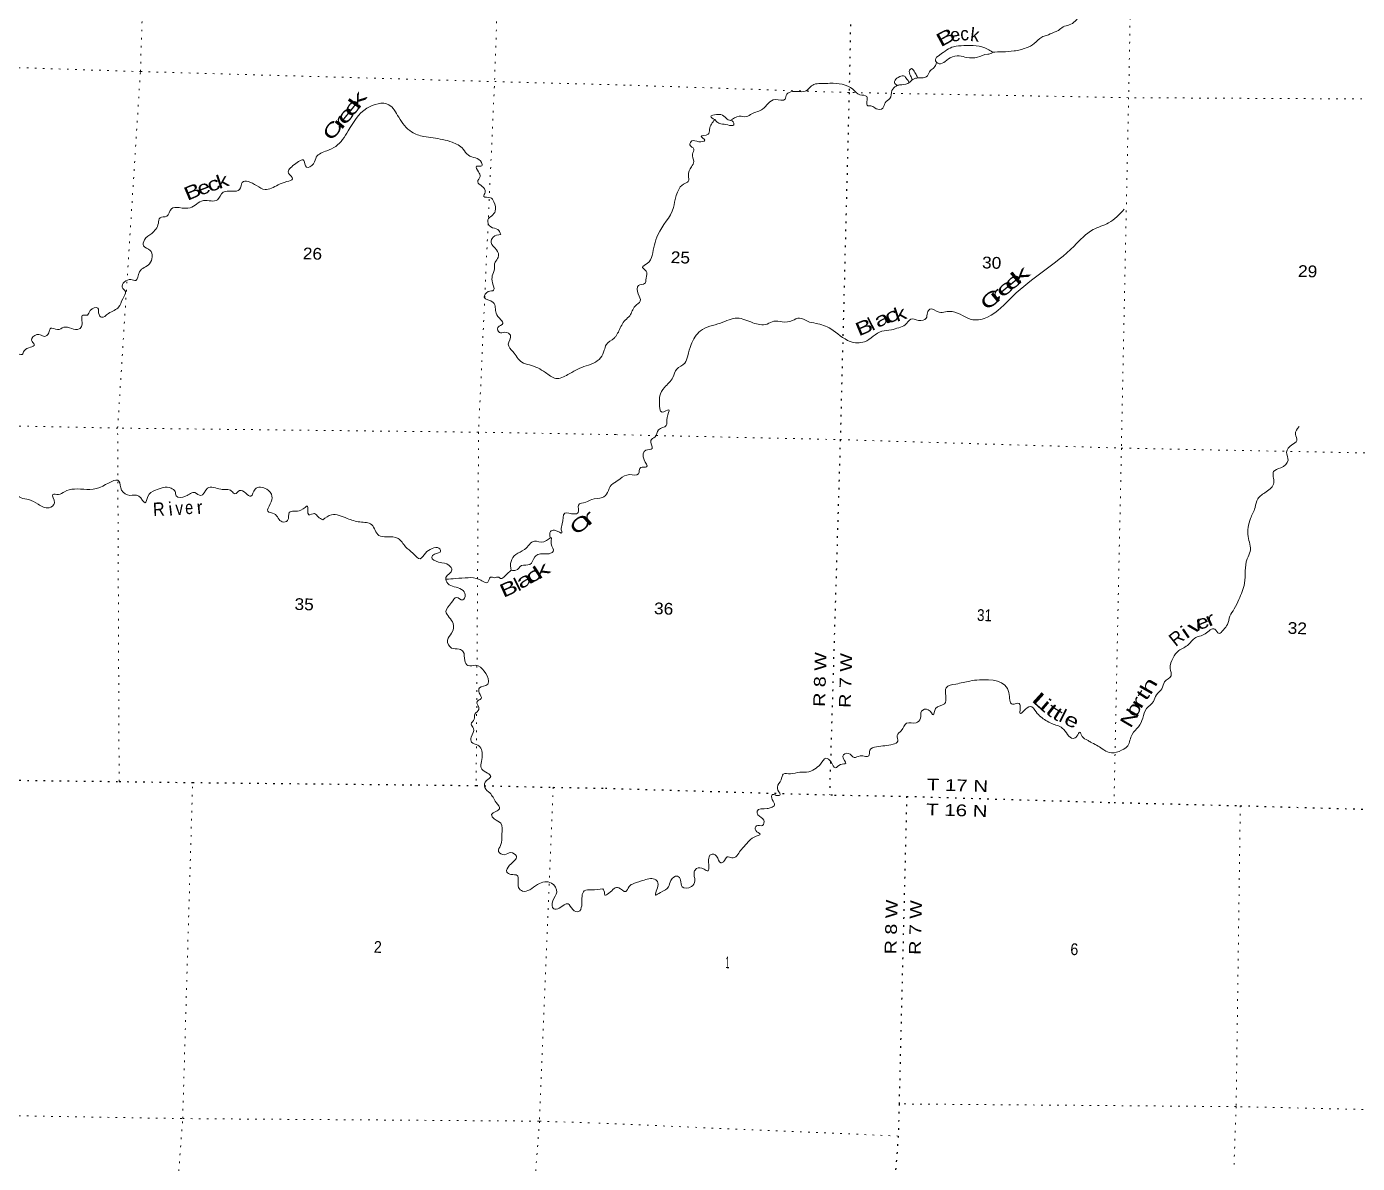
# Model space of a CAD drawing. Header units: feet. Extents: x -757852 to -501257, y -360805 to -170898.
# Drawn here: x -667449 to -647639, y -212810 to -195885 of the extents above; entities that cross this region are included whole.
import ezdxf
from ezdxf.enums import TextEntityAlignment as Align

# ---------------------------------------------------------------- set-up
doc = ezdxf.new("R2010")
doc.units = ezdxf.units.FT
doc.header["$LTSCALE"] = 80
doc.linetypes.add('DOTTED', pattern=[1.5, 0.3, -1.2])
for name, color, linetype, lineweight in [('39', 7, 'Continuous', 13), ('41', 7, 'Continuous', 13), ('6', 7, 'DOTTED', 25), ('7', 7, 'DOTTED', 13)]:
    doc.layers.add(name, color=color, linetype=linetype, lineweight=lineweight)

msp = doc.modelspace()

# ---------------------------------------------------------------- linework, layer by layer
at = {"layer": '39'}
for points in [[(-672426, -193317.05), (-672607, -193527.05), (-672544, -193740.05), (-672316, -193934.05), (-672300, -194290.05), (-672461, -194622.05), (-672715, -195146.05), (-672786, -195380.05), (-672690, -195976.05), (-672521, -196255.05), (-672343, -196421.05), (-672251, -196383.05), (-672333, -196214.05), (-672358, -196098.05), (-672392, -195741.05), (-672450, -195226.05), (-672245, -194876.05), (-671982, -194700.05), (-671658, -194826.05), (-671218, -195324.05), (-670970, -195597.05), (-670763, -195733.05), (-670622, -195677.05), (-670682, -195496.05), (-670789, -195117.05), (-670879, -194867.05), (-670860, -194708.05), (-670918, -194618.05), (-670975, -194562.05), (-670806, -194565.05), (-670548, -194469.05), (-670350, -194658.05), (-670125, -194959.05), (-669991, -195238.05), (-669787, -195447.05), (-669668, -195410.05), (-669519, -194851.05), (-669361, -194379.05), (-669165, -194129.05), (-668982, -194136.05), (-668876, -194278.05), (-668801, -194346.05), (-668675, -194443.05), (-668783, -194425.05), (-668903, -194396.05), (-668970, -194639.05), (-668900, -194792.05), (-668670, -194761.05), (-668282, -194691.05), (-667732, -194566.05), (-667444, -194434.05), (-667217, -194225.05), (-667078, -194062.05), (-667034, -194160.05), (-666972, -194292.05), (-666831, -194493.05), (-666639, -194678.05), (-666288, -194847.05), (-666019, -194816.05), (-665889, -194772.05), (-665829, -194554.05), (-665720, -194171.05), (-665607, -194029.05), (-665473, -193995.05), (-665385, -194148.05), (-665260, -194233.05), (-665220, -194211.05), (-665095, -194117.05), (-664941, -193805.05), (-664759, -193697.05), (-664660, -193459.05), (-664676, -193333.05), (-664800, -193235.05), (-664910, -193146.05), (-664930, -193042.05), (-665001, -193008.05)], [(-650382.46, -195249.53), (-650878.1, -195223.19), (-651154.11, -195242.28), (-651412.61, -195402.76), (-651766.77, -195723.04), (-651928.04, -195860.56), (-652019.45, -195889.75), (-652089.48, -195941.76), (-652154.72, -195969.79), (-652266.8, -196016.4), (-652335.92, -196040.28), (-652449.63, -196137.12), (-652570.39, -196203.56), (-652748.73, -196247.99), (-652922, -196260.4), (-653072.93, -196265.5)], [(-653072.93, -196265.5), (-653145.78, -196218.85), (-653499.95, -196168.99), (-653649.19, -196184.2), (-653858.26, -196308.09), (-653920.92, -196380.46), (-653886.35, -196429.87), (-653700.87, -196351.48), (-653565.16, -196319.73), (-653451.43, -196345.6), (-653294.48, -196340.69), (-653142.24, -196295.41), (-653081.42, -196279.3), (-653072.93, -196265.5)], [(-653904.25, -196418.44), (-653942.85, -196498.42), (-653998.57, -196542.86), (-654039.21, -196617.96), (-654126.67, -196649.29), (-654195.07, -196651.06), (-654272.55, -196684.73), (-654330.41, -196733.12), (-654453.68, -196753.21), (-654504.47, -196769.64), (-654567, -196837.99), (-654596.97, -196955.69), (-654667.4, -197019.76), (-654704.15, -197099.02), (-654804.94, -197107.78), (-654867.95, -197067.48), (-654928.13, -197063.5), (-654941.81, -196928.27), (-655043.37, -196898.78), (-655149.31, -196818.86), (-655490.12, -196729.21), (-655626.99, -196734.77), (-655729.85, -196745.47), (-655861.83, -196847.75), (-655968.45, -196850.28), (-656046.96, -196853.74), (-656134.68, -196893.1), (-656157.18, -196966.79), (-656306.09, -196971.95), (-656493.66, -197114.65), (-656652.71, -197183.85), (-656732.46, -197225.48), (-656840.82, -197219.91), (-656974.45, -197285.5)], [(-654263.27, -196678.15), (-654290.41, -196615.75), (-654303.85, -196534.84), (-654276.9, -196509.57), (-654237.98, -196549.07), (-654199.85, -196612.69), (-654189.13, -196648.14)], [(-654481.25, -196760.23), (-654530.95, -196718.48), (-654521.8, -196684.58), (-654451.7, -196630.56), (-654383.03, -196620.75), (-654346.32, -196666.21), (-654319.19, -196697.28), (-654317.77, -196726.43)], [(-668297.57, -202025.65), (-668225.22, -201814.84), (-668210.42, -201660.41), (-668281.5, -201491.25), (-668190.62, -201409.58), (-668095.41, -201382.36), (-668007.24, -201258.37), (-667925.58, -201214.63), (-667909.24, -201140.71), (-667805.87, -201109.72), (-667766.23, -200996.29), (-667658.03, -201003.66), (-667695.56, -200853.65), (-667619.93, -200745.36), (-667514.11, -200764.73), (-667484.35, -200711.34), (-667336.93, -200619.35), (-667375.07, -200553.8), (-667298.24, -200471.7), (-667234.17, -200477.71), (-667186.64, -200499.29), (-667120.71, -200445.01), (-667090.46, -200375.55), (-666990.71, -200396.74), (-666895.25, -200361.48), (-666667.12, -200386.66), (-666625.32, -200333.64), (-666610.58, -200181.22), (-666544.25, -200179.25), (-666501.96, -200110.16), (-666388.44, -200075.46), (-666371.36, -200172.54), (-666336.43, -200211.84), (-666230.32, -200156.8), (-666078.83, -200062.93), (-666018.69, -199936.05), (-665977.22, -199828.71), (-666025.51, -199766.87), (-665897.41, -199650.15), (-665825.57, -199664.44), (-665769.44, -199537.44), (-665619.09, -199415.38), (-665610.94, -199216.48), (-665707.31, -199151.14), (-665694.49, -199061.02), (-665587.07, -198963.77), (-665488.07, -198813.96), (-665463.4, -198730.24), (-665362.35, -198709.23), (-665294.62, -198596.67), (-665179.66, -198580.12), (-665013.09, -198583.27), (-664817.04, -198476.7), (-664607.85, -198465.08), (-664522, -198351.07), (-664277.72, -198308.35), (-664238.38, -198204.97), (-664028.99, -198251.69), (-663900.34, -198312), (-663705.4, -198241.61), (-663575.4, -198193.34), (-663489.78, -198151.74), (-663549.36, -198065.4), (-663463.14, -197939.34), (-663322.74, -197879.32), (-663283.59, -197977.09), (-663177.6, -197926.06), (-663136.44, -197828.77), (-662978.87, -197733.08), (-662848.38, -197668.73), (-662662.52, -197437.12), (-662383.1, -197101.81), (-662058.14, -197047.51), (-661909.32, -197235.18), (-661717.3, -197454.35), (-661538.68, -197522.25), (-661398.75, -197542.67), (-661115.57, -197605.76), (-660950.1, -197709.46), (-660872.59, -197800.37), (-660677.15, -197909.01), (-660672.62, -197957.43), (-660753.18, -197964.99), (-660721.62, -198048.45), (-660697.65, -198117.58), (-660734.23, -198196.91), (-660666.01, -198263.39), (-660624.48, -198349.17), (-660640.57, -198415.05), (-660544.71, -198432.1), (-660492.41, -198494.07), (-660472.56, -198631.47), (-660524.94, -198702.26), (-660580.97, -198760.87), (-660540.06, -198866.74), (-660432.85, -198906.27), (-660388.95, -198980.05)], [(-657204.22, -197268.32), (-657283.42, -197416.59), (-657301.84, -197488.4), (-657407.44, -197521.14), (-657354.99, -197577.18), (-657442.12, -197598.45), (-657544.26, -197587.05), (-657574.27, -197644.4), (-657518.07, -197708.61), (-657538.56, -197782.36), (-657516.06, -197893.74), (-657552.75, -197970.99), (-657597.16, -198100.28), (-657600.11, -198190.71), (-657669.75, -198230.66), (-657751.34, -198328.56), (-657786.54, -198421.95), (-657819.83, -198579.78), (-658052.11, -198984.52), (-658138.5, -199291.47), (-658210.83, -199413.82), (-658279.05, -199471.92), (-658226.47, -199523.94), (-658225.99, -199632.58), (-658248.69, -199712.3), (-658340.03, -199739.47), (-658346.16, -199866), (-658313.42, -199971.68), (-658390.27, -200047.61), (-658471.29, -200189.78), (-658537.77, -200255.99), (-658630.97, -200413.98)], [(-657204.22, -197268.32), (-657265.09, -197224.08), (-657177.7, -197194.76), (-657067.92, -197218.49), (-657003.42, -197274.92), (-656931.92, -197301.41), (-656921.38, -197348.02), (-657011.87, -197349.07), (-657113.82, -197331.64), (-657171.26, -197305.61), (-657204.22, -197268.32)], [(-651108.81, -198603.15), (-651342.65, -198808.7), (-651573.02, -198907.74), (-651856.42, -199153.91), (-652310.81, -199527.22), (-652771.29, -199902.34), (-653143.13, -200209.96), (-653361.49, -200249.06), (-653671.14, -200128.24), (-653769.72, -200131.04), (-653866.43, -200137.92), (-654001.6, -200091.23), (-654039.58, -200146.31), (-654056.32, -200228.24), (-654173.89, -200258.57), (-654285.88, -200240.81), (-654371.08, -200326.52), (-654464.89, -200367.69), (-654576.51, -200400.24), (-654715.84, -200419.8), (-654978.3, -200578.14), (-655187.19, -200573.28), (-655478.54, -200384.68), (-655697, -200303.07), (-655824.66, -200272.72), (-655945.7, -200224.49), (-656047.41, -200261.38), (-656202.87, -200282.42), (-656325.16, -200272.37), (-656427, -200313.28), (-656639.45, -200294.23), (-656870.35, -200224.28), (-657118, -200298.62), (-657419.31, -200415.45), (-657556.63, -200620.15), (-657608.25, -200785.41), (-657652.01, -200894.62), (-657771.48, -200983.22), (-657827.81, -201108.1), (-657955.34, -201258.81), (-658023.72, -201383.29), (-658027.06, -201485.77), (-657987.33, -201623.87), (-657889.77, -201590.87), (-657915.53, -201702.67), (-657927.55, -201824.98), (-658042.22, -201889.61), (-658091.81, -201992.58), (-658157.96, -202048.75), (-658135.66, -202166.15), (-658230.95, -202191.18), (-658255.74, -202335.2), (-658218.98, -202441.02), (-658307.66, -202448.16), (-658340.92, -202543.62), (-658475.98, -202555.28), (-658612.67, -202617.17), (-658699.95, -202677.32)], [(-660388.95, -198980.05), (-660504.66, -199020.71), (-660533.16, -199098.28), (-660456.2, -199207.28), (-660427.58, -199320.81), (-660476.02, -199393.74), (-660483.07, -199492.09), (-660516.32, -199593.64), (-660511.59, -199700.4), (-660496.88, -199809.48), (-660577.87, -199831.11), (-660636.58, -199911.77), (-660502.53, -199992.36), (-660461.23, -200150.54), (-660388.04, -200251.37), (-660359.57, -200304.56), (-660433.77, -200366.63), (-660411.93, -200439.72), (-660329.43, -200434.23), (-660246.55, -200481.05), (-660278.79, -200614.83), (-660209.86, -200723.58), (-660076.16, -200880.6), (-659965, -200922.26), (-659725.49, -201034.29), (-659571.63, -201123.54), (-659391.16, -201066.78), (-659154.55, -200947.38), (-659012.46, -200897.47), (-658905.53, -200816.3), (-658849.84, -200703.37), (-658821.22, -200621.78), (-658701.7, -200522.9), (-658672.5, -200487.6), (-658630.97, -200413.98)], [(-672910.17, -200070.46), (-672679.76, -200152.03), (-672452.33, -200134.94), (-672342.52, -200285.18), (-672246.1, -200479.27), (-672157.9, -200484.01), (-672046.95, -200467.34), (-671931.36, -200625.81), (-671806.24, -200800.67), (-671699.7, -200926.68), (-671594, -200950.07), (-671541.16, -201124.7), (-671487.84, -201218.88), (-671371.82, -201168.17), (-671242.36, -201202.35), (-671147.64, -201386.33), (-671038.53, -201494.31), (-670870.02, -201499.53), (-670842.6, -201586.88), (-670628.3, -201669.96), (-670502.58, -201760.35), (-670271.89, -201767.5), (-670138.37, -201735.43), (-669995.2, -201715.73), (-669907.97, -201621.88), (-669860.59, -201583.12), (-669853.78, -201687.93), (-669850.25, -201768.5), (-669761.86, -201767.22), (-669699.94, -201712.81), (-669526.4, -201750.38), (-669476.71, -201896.75), (-669346.03, -202021.49), (-669268.08, -202098.34), (-669205.67, -202027.85), (-669137.38, -202092.33), (-668986.43, -202276.04), (-668912.74, -202360.79), (-668790.79, -202247.9), (-668665.29, -202215.58), (-668596.05, -202119.16), (-668509.81, -202057.47), (-668452.29, -201958.66), (-668370.43, -201965.23), (-668243.94, -202095.88), (-668232.38, -202176.7), (-668297.15, -202323.55), (-668355.43, -202390.14), (-668298.11, -202484.44), (-668160.52, -202450.49), (-667946.72, -202549.65), (-667881.92, -202662.29), (-667721.3, -202727.61), (-667531.92, -202902.45), (-667418.26, -202928.1), (-667275.81, -202996.89), (-667114.75, -203048.15), (-667036.16, -202974.14), (-667058.45, -202850.75), (-666976.08, -202849.28), (-666886.51, -202809.81), (-666736.7, -202770.2), (-666358.45, -202745.72), (-666074.43, -202651.93), (-666034.46, -202787.94), (-665912.32, -202864.14), (-665780.1, -202874.28), (-665682.84, -202975.86), (-665645.82, -202882.46), (-665532.45, -202787.41), (-665298.57, -202756.44), (-665239.88, -202806.53), (-665221.86, -202873.47), (-665081.44, -202877.83), (-664943.23, -202823.77), (-664856.27, -202868.71), (-664756.5, -202759.16), (-664558.15, -202773.35), (-664398.35, -202800.43), (-664347.43, -202842.24), (-664279.68, -202794.05), (-664109.52, -202875.76), (-664048.12, -202773.07), (-663875.41, -202772.39), (-663796.27, -202875.42), (-663821.93, -202991.29), (-663859.45, -203100.76), (-663764.21, -203137.91), (-663643.44, -203258.32), (-663566.52, -203238.58), (-663538.73, -203118.75), (-663365.03, -203085.91), (-663268.82, -203026.54), (-663248.6, -203151.88), (-663161.78, -203136.47), (-663109.04, -203184.37), (-663040.07, -203226.74)], [(-648506.59, -201838.83), (-648560.65, -201955.74), (-648541.57, -202048.9), (-648616.02, -202112.84), (-648691.97, -202222.99), (-648671.74, -202342.34), (-648779.89, -202453.45), (-648886.26, -202510.3), (-648883.6, -202675.34), (-648996.61, -202812.44), (-649120.62, -202916.99), (-649163.03, -203046.35), (-649230.65, -203209.08), (-649265.52, -203477.49), (-649234.57, -203699.79), (-649278.33, -203808.99), (-649320.36, -204173.72), (-649402.58, -204414.42), (-649471.48, -204554.98), (-649537.26, -204661.45), (-649573.58, -204789), (-649634.43, -204867.46), (-649698.44, -204919.67), (-649762.68, -204855.2), (-649903.65, -204925), (-650060.55, -204990.25), (-650152.11, -205085.81), (-650297.75, -205175.57), (-650383.68, -205283.39), (-650425.06, -205442.95), (-650412.47, -205549.98), (-650507.91, -205641.39), (-650549.4, -205742.62), (-650628.71, -205832.55), (-650676.29, -205935.59), (-650778.15, -206038.86), (-650835.01, -206179.81), (-650895.48, -206308.58), (-650993.66, -206422.03), (-651057.52, -206592.93), (-651186.83, -206675.18), (-651332.19, -206694.54), (-651436.85, -206636.79), (-651521.55, -206583.72), (-651612.48, -206536.47), (-651657.81, -206508.83), (-651734.35, -206452), (-651770.54, -206390.47), (-651814.74, -206451.37), (-651870, -206481.74), (-652031.88, -206329.58), (-652189.25, -206262.91), (-652275.39, -206214.96), (-652420.06, -206089.51), (-652509.87, -206008.11), (-652659.99, -206111.8), (-652673.28, -205964.52), (-652772.06, -205973.34), (-652826.74, -205800.56), (-653262.79, -205611.22), (-653410.1, -205628.51), (-653616.61, -205674.02), (-653759.13, -205729.69), (-653767.08, -205850.12), (-653784.99, -205968.22), (-653917.93, -206038.28), (-653951.2, -206133.75), (-654027.02, -206054.81), (-654126.26, -206077.7), (-654143.78, -206183.74), (-654206.25, -206250.09), (-654349.14, -206255.45), (-654429.18, -206367.48), (-654487.76, -206437.97), (-654480.53, -206524.71), (-654550.31, -206568.68), (-654798.79, -206606.79), (-654895, -206659.95), (-654911.81, -206743.88), (-655038.44, -206743.75), (-655129.65, -206766.9), (-655216.1, -206705.72), (-655297.86, -206747.29), (-655255.14, -206855.31), (-655334.04, -206870.82), (-655410.04, -206920.63), (-655479.38, -206827.83), (-655550.16, -206779.23), (-655633.43, -206867.02), (-655718.18, -206938.67), (-655838.28, -206985.01), (-655940.82, -206985.66), (-656078.28, -207009.31), (-656185.03, -207015.86), (-656217.83, -207097.26), (-656273.7, -207208.07), (-656267.11, -207252.54)], [(-659653.24, -203490.18), (-659652.02, -203402.15), (-659589.21, -203383.98), (-659479.94, -203421.56), (-659490.67, -203378.99), (-659475.84, -203288.93), (-659438.78, -203129.15), (-659298.61, -203141.54), (-659237.74, -203121.3), (-659234.27, -203008.76), (-659124.51, -202965.9), (-659036.89, -202924.36), (-658877.42, -202897.12), (-658800.77, -202821.04), (-658745.14, -202710.12), (-658699.95, -202677.32)], [(-663040.07, -203226.74), (-662911.33, -203154.29), (-662676.05, -203207.85), (-662486.9, -203259.97), (-662311.48, -203301.62), (-662205.93, -203459.78), (-662086.12, -203481.6), (-661918.24, -203506.92), (-661807.55, -203629.03), (-661698.07, -203724.95), (-661588.15, -203806.81), (-661513.33, -203724.64), (-661412.86, -203657.35), (-661310.24, -203650.48), (-661285.53, -203695.5), (-661375.28, -203740.99), (-661418.84, -203785.91), (-661316.63, -203857.47), (-661157.51, -203906.65), (-661117.43, -203974.28), (-661207.29, -204088.16), (-661179.93, -204177.52), (-661083, -204224.78), (-660920.1, -204346.49), (-660956.5, -204419.79), (-661049.73, -204382.71), (-661124.43, -204460.85), (-661206.82, -204593.08), (-661159.34, -204681.04), (-661099.94, -204773.4), (-661122.4, -204915.53), (-661183.86, -205020.24), (-661123.21, -205136.77), (-661011.24, -205152.31), (-660948.23, -205192.49), (-660928.13, -205321.85), (-660880.27, -205397.76), (-660761.67, -205393.39), (-660635.88, -205481.77), (-660574.21, -205630.53), (-660585.67, -205676.44), (-660709.78, -205728.91), (-660710.07, -205803.33), (-660682.65, -205890.68), (-660742.12, -205931.08), (-660715.69, -206050.58), (-660776.1, -206121.12), (-660784.48, -206197.3), (-660830.85, -206268.28), (-660794.72, -206333.77), (-660830.85, -206463.4), (-660825.12, -206538.01), (-660734.08, -206581.06), (-660666.7, -206740.05), (-660672.91, -206941.01), (-660588.39, -206999.95), (-660539.79, -207051.75), (-660601.77, -207108.16), (-660629.13, -207213.93), (-660553.31, -207294.73), (-660459.24, -207434.43), (-660410, -207530.5), (-660463.46, -207571.08), (-660527.13, -207617.39), (-660486.93, -207680.99), (-660390.56, -207746.34), (-660373.45, -207907.79), (-660394.71, -208076.1), (-660423.65, -208167.74), (-660334.74, -208214.75), (-660241.35, -208181.43), (-660158.7, -208236.29), (-660259.28, -208371.97), (-660298.55, -208473.35), (-660239.36, -208507.37), (-660145.45, -208522.35), (-660124.83, -208700), (-660066.33, -208756.13), (-659842.43, -208658.46), (-659635, -208638.74), (-659556.79, -208771.92), (-659617.05, -208902.81), (-659602.6, -209019.93), (-659519.92, -209008.41), (-659389.42, -208944.06), (-659317.8, -209030.77), (-659232.41, -209061.58), (-659185.55, -208974.52), (-659181.08, -208829.83), (-659148.63, -208754.4), (-659039.68, -208737.66), (-658871.87, -208724.01)], [(-660236.1, -203979.46), (-660238.02, -203846.64), (-660168.59, -203744.19), (-660037.78, -203669.8), (-659889.38, -203545.66), (-659749.08, -203554.03), (-659636.88, -203497.16), (-659641.62, -203585.52), (-659610.99, -203699.12), (-659647.97, -203726.13), (-659819.04, -203738.94), (-659882.6, -203781.22), (-659958.35, -203893.53), (-660081.34, -203909.83), (-660165.82, -203979.63), (-660236.1, -203979.46)], [(-661203.7, -204112.55), (-661063.17, -204102.69), (-660876.05, -204090.38), (-660708.22, -204117.71), (-660580.89, -204155.85), (-660544.49, -204082.55), (-660480.48, -204090.57), (-660427.95, -204080.13), (-660392.46, -204101.35), (-660329.1, -204065.09), (-660236.1, -203979.46)], [(-656267.11, -207252.54), (-656235.46, -207330.02), (-656289.74, -207330.25), (-656349.72, -207320.24), (-656350.07, -207392.64), (-656314.47, -207472.26), (-656366.05, -207512.81), (-656426.81, -207526.91), (-656574.83, -207566.3), (-656562.54, -207621.02), (-656476.61, -207698.27), (-656495.36, -207780.13), (-656583.91, -207783.26), (-656596.24, -207853.26), (-656529.6, -207905.74), (-656617.52, -207951.13), (-656710.43, -208026.53), (-656821.11, -208153.65), (-656949.27, -208262.08), (-657021.16, -208247.65), (-657075.72, -208318.28), (-657116.41, -208333.03), (-657179.53, -208234.4), (-657261.13, -208209.59), (-657295.95, -208290.92), (-657292.87, -208381.55), (-657305.26, -208453.56), (-657364.78, -208429.48), (-657477.1, -208421.76), (-657510.86, -208470.94), (-657501.13, -208604.03), (-657552.13, -208688.85), (-657692.89, -208690.26), (-657713.84, -208593.02), (-657762.14, -208533.09), (-657860.68, -208596.24), (-657892, -208693.78), (-658015.36, -208778.23), (-658084.88, -208814.17), (-658049.58, -208656.41), (-658083.5, -208586.9), (-658256.51, -208591.28), (-658410.95, -208642.53), (-658480.8, -208688.51), (-658531.47, -208763.29), (-658634.12, -208705.6), (-658781.51, -208787.26), (-658842.73, -208815.42), (-658847.4, -208773), (-658871.87, -208724.01)]]:
    msp.add_spline(points, degree=3, dxfattribs=at)
at = {"layer": '6'}
for points in [[(-655044.35, -189814), (-655097.76, -191534.05), (-655205.16, -196867.31), (-655337.32, -202034.81), (-655497.43, -207320.08)], [(-690197.59, -206535.53), (-686489, -206612.05), (-685947, -206620.05), (-682090, -206698.05), (-681208, -206713.05), (-676758, -206877.05), (-675778, -206911.05), (-671465, -207047.05), (-670438, -207070.05), (-666072, -207125.05), (-664978, -207140.05), (-660757, -207184.05), (-659609, -207211.05), (-658834, -207225.05)], [(-658834, -207225.05), (-655423.26, -207325.31), (-654348.48, -207345.76), (-651261.91, -207437.12), (-649381.99, -207484.81), (-645994.03, -207580.04), (-644057.82, -207627.57), (-640768.32, -207721.57), (-638826.48, -207781.36), (-635575, -207870.09), (-633594.81, -207925.1), (-630266.7, -208006.29), (-628185.4, -208042.49), (-627460.72, -208047.86)], [(-654348.48, -207345.76), (-654461.45, -211924.49), (-654473.02, -212402.87), (-654858.79, -217272.37), (-654891.76, -217667.57), (-654988.23, -219695.27)]]:
    msp.add_lwpolyline(points, dxfattribs=at)
at = {"layer": '7'}
msp.add_line((-654473.02, -212402.87), (-658979, -212209.05), dxfattribs=at)
for points in [[(-650796.26, -187724.06), (-650941.49, -191553.94), (-651044.7, -196943.67), (-651152.32, -202160.25), (-651261.91, -207437.12)], [(-660390.23, -194012.34), (-660485.92, -196778.24), (-660721, -201924.05), (-660757, -207184.05)], [(-666072, -207125.05), (-666094, -201863.05), (-665755, -196555.05), (-665681.19, -194250.74)], [(-672091.12, -196358), (-671045, -196385.05), (-665755, -196555.05), (-660481, -196704.05), (-658525, -196756.05)], [(-627168.79, -197438.78), (-629997.24, -197389.84), (-635288.82, -197234.07), (-640534.15, -197077.81), (-645771.08, -196972.12), (-651044.7, -196943.67), (-655205.16, -196867.31), (-658525, -196756.05)], [(-658678, -201960.05), (-660721, -201924.05), (-666094, -201863.05), (-670573.23, -201771.32)], [(-658678, -201960.05), (-655337.32, -202034.81), (-651152.32, -202160.25), (-645865.13, -202265.59), (-640558.84, -202401.72), (-635275.59, -202504.91), (-630100.91, -202608.56), (-627311.98, -202642.79)], [(-665507.97, -219390.82), (-665501, -217235.05), (-665126, -212143.05), (-664978, -207140.05)], [(-659609, -207211.05), (-659814, -212181.05), (-660201, -217254.05), (-660306.99, -219541.95)], [(-649381.99, -207484.81), (-649443.5, -211964.65), (-649642.11, -217321.07), (-649698.34, -219846.53)], [(-690350.34, -211581.79), (-686178, -211741.05), (-681274, -211779.05), (-675921, -211959.05), (-670444, -212053.05), (-665126, -212143.05), (-659814, -212181.05), (-658979, -212209.05)], [(-643798.12, -212094.87), (-644194.85, -212080.79), (-649443.5, -211964.65), (-654461.45, -211924.49)]]:
    msp.add_lwpolyline(points, dxfattribs=at)

# ---------------------------------------------------------------- texts
at = {"layer": '41'}
for s, rotation, width, p in [('B', 28.553, 1.55, (-653842.81, -196195.96)), ('c', 4.531, 0.95, (-653542.59, -196095.1)), ('k', 39.155, 2.05, (-652705.41, -199749.21)), ('e', 39.697, 1.8, (-652927.04, -199933.93)), ('e', 39.155, 1.8, (-652811.3, -199837.55)), ('C', 39.492, 1.6, (-653154.35, -200121.98)), ('r', 39.653, 2, (-653023.99, -200014.54)), ('k', 18.452, 1.3, (-654497.56, -200281.9)), ('B', 22.615, 1.4, (-655061.37, -200498.64)), ('l', 26.818, 1.1, (-654861.35, -200418.18)), ('a', 25.009, 1.45, (-654779.4, -200374.3)), ('c', 27.769, 1.6, (-654623.27, -200322.29)), ('r', 24.663, 1.5, (-649851.97, -204823.82)), ('i', 34.103, 1.45, (-650185.29, -205007.39)), ('v', 31.468, 1.65, (-650098.24, -204939.54)), ('e', 22.83, 1.25, (-649995.21, -204877.63)), ('h', 60.188, 1.55, (-650717.11, -205848.68)), ('L', 317.825, 2, (-652506.71, -205914.07)), ('t', 56.666, 1.5, (-650784.31, -205934.79)), ('i', 319.435, 1.7, (-652380.42, -206023.41)), ('t', 321.692, 1.7, (-652297.2, -206096.4)), ('o', 65.404, 1.3, (-650925.45, -206178.76)), ('r', 59.914, 1.65, (-650862.38, -206057.39)), ('t', 328.289, 1.45, (-652194.23, -206173.55)), ('l', 333.579, 1.1, (-652096.27, -206221.42)), ('e', 333.912, 1.35, (-652022.34, -206257)), ('N', 59.711, 1.4, (-651014.64, -206342.51))]:
    msp.add_text(s, height=200, rotation=rotation, dxfattribs=dict(at, width=width)).set_placement(p)
for s, rotation, p in [('k', 353.647, (-653409.42, -196098.16)), ('e', 11.741, (-653680.92, -196117.4)), ('R', 38.585, (-650344.66, -205125.24))]:
    msp.add_text(s, height=200, rotation=rotation, dxfattribs=at).set_placement(p)
for s, rotation, width, p in [('k', 55.355, 1.85, (-662442.35, -197032.56)), ('e', 50.562, 1.8, (-662625.04, -197262.99)), ('e', 51.931, 1.75, (-662529.32, -197145.56)), ('C', 53.633, 1.5, (-662815.2, -197483.83)), ('r', 51.698, 1.95, (-662711.14, -197366.37)), ('k', 18.607, 1.3, (-664502.01, -198277.19)), ('B', 22.964, 1.4, (-664940.75, -198432.56)), ('e', 21.05, 1.25, (-664779.4, -198373.12)), ('c', 21.133, 1.4, (-664634.31, -198321.51)), ('R', 3.189, 0.9, (-665475.89, -203168.67)), ('v', 3.502, 0.85, (-665170.68, -203155.1)), ('e', 3.243, 0.8, (-665024.17, -203142.89)), ('C', 38.078, 1.55, (-659151.05, -203375.49)), ('r', 41.786, 2.1, (-659027.62, -203275.9)), ('c', 30.934, 1.7, (-659858.89, -204133.46)), ('k', 32.546, 1.75, (-659733.27, -204063.87)), ('B', 24.296, 1.45, (-660233.95, -204339.67)), ('l', 26.575, 1.1, (-660101.3, -204280.44)), ('a', 29.264, 1.55, (-659994.55, -204210.11))]:
    msp.add_text(s, height=200, rotation=rotation, dxfattribs=dict(at, width=width)).set_placement(p, align=Align.CENTER)
for s, rotation, p in [('i', 6.818, (-665296.16, -203164.45)), ('r', 6.125, (-664863.1, -203140.17))]:
    msp.add_text(s, height=200, rotation=rotation, dxfattribs=at).set_placement(p, align=Align.CENTER)
at = {"layer": '6'}
for s, rotation, width, p in [('R 8 W', 88.265, 1.25, (-655564.69, -206014.57)), ('R 7 W', 88.265, 1.25, (-655183.11, -206029.98)), ('T 17 N', 358.305, 1.3, (-654051.08, -207254.52)), ('T 16 N', 358.305, 1.3, (-654060.03, -207625.74)), ('R 8 W', 88.587, 1.25, (-654502.21, -209698.58)), ('R 7 W', 88.587, 1.25, (-654140.62, -209706.48))]:
    msp.add_text(s, height=175, rotation=rotation, dxfattribs=dict(at, width=width)).set_placement(p)
at = {"layer": '7'}
for s, rotation, width, p in [('26', 358.359, 1.1, (-663339.44, -199348.9)), ('25', 358.118, 1.1, (-657862.66, -199404.47)), ('30', 358.118, 1.1, (-653228.82, -199483.02)), ('29', 358.118, 1.1, (-648525.17, -199610.61)), ('35', 358.359, 1.1, (-663463.19, -204568.88)), ('36', 358.118, 1.1, (-658111.7, -204632.69)), ('31', 358.118, 0.85, (-653303.33, -204732.48)), ('32', 358.118, 1.1, (-648678.94, -204924.05)), ('2', 358.359, 0.9, (-662282, -209673.05)), ('6', 358.118, 0.9, (-651913.64, -209706.78)), ('1', 358.118, 0.45, (-657048.37, -209902.5))]:
    msp.add_text(s, height=175, rotation=rotation, dxfattribs=dict(at, width=width)).set_placement(p)

doc.saveas('drawing.dxf')
